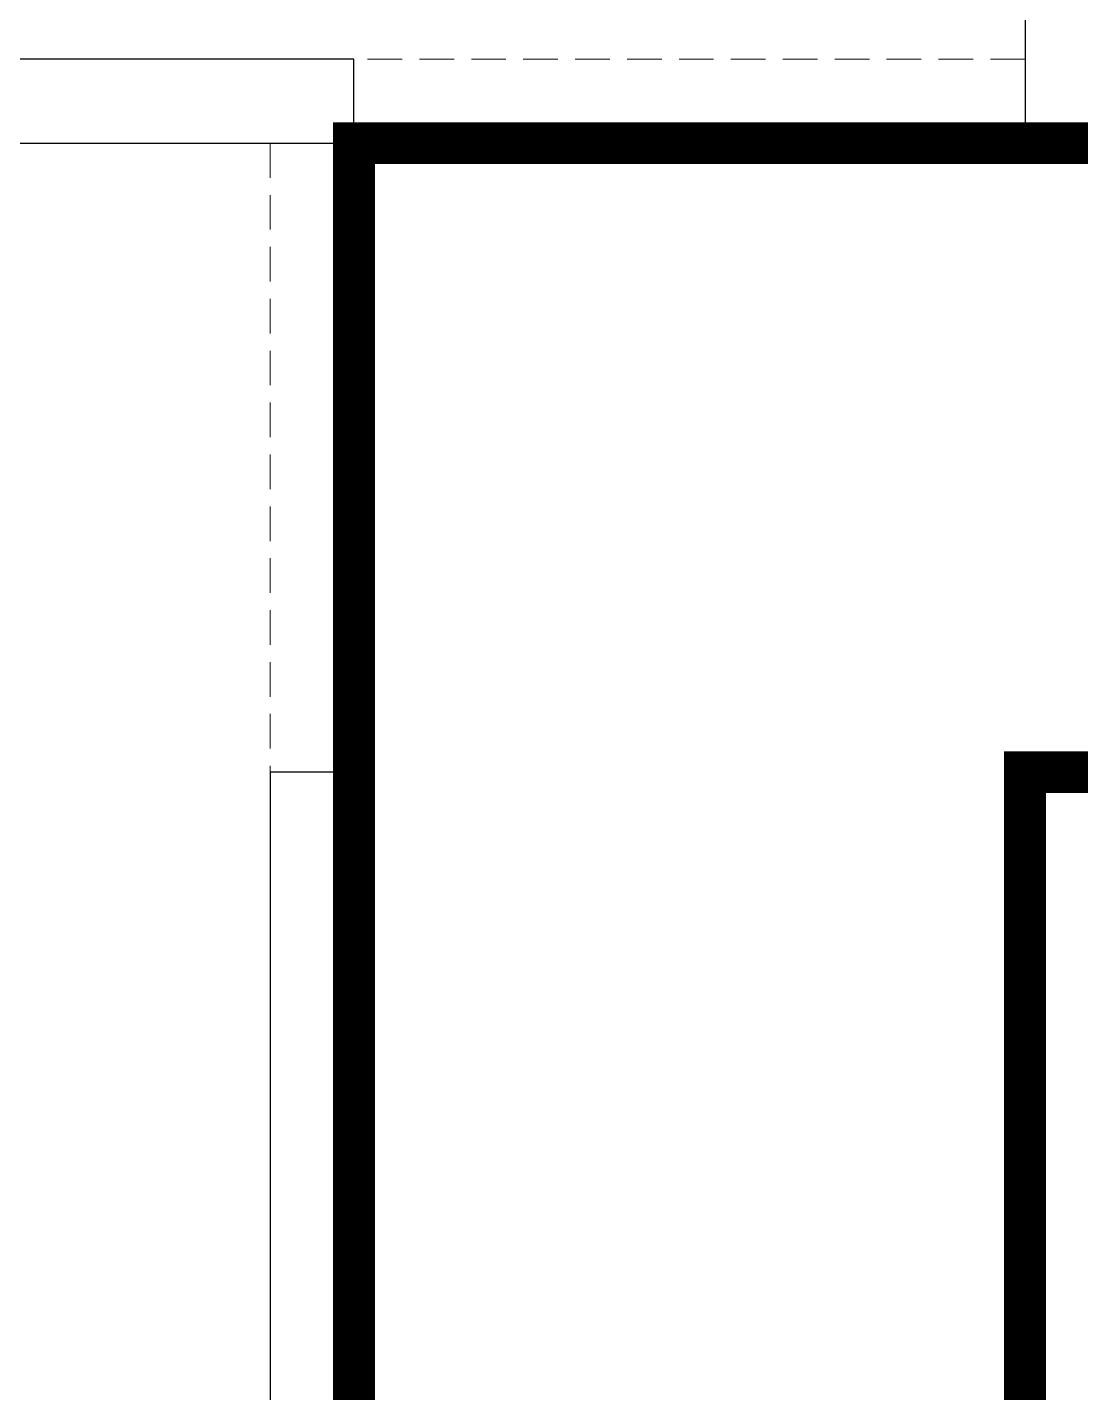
# Model space of a CAD drawing. Header units: feet. Extents: x 3247781 to 3254843, y -5730198 to -5713034.
# Drawn here: x 3249222 to 3250477, y -5716481 to -5714853 of the extents above; entities that cross this region are included whole.
import ezdxf

# ---------------------------------------------------------------- set-up
doc = ezdxf.new("R2010")
doc.units = ezdxf.units.FT
doc.header["$LTSCALE"] = 33
doc.header["$MEASUREMENT"] = 0
doc.linetypes.add('a_p6_plan_L18$0$HIDDEN', pattern=[0.375, 0.25, -0.125])
doc.linetypes.add('ACAD_ISO03W100', pattern=[30, 12, -18])
for name, color, linetype, lineweight in [('LENS-PARTITION', 21, 'Continuous', 25), ('LENS_CURTAIN', 5, 'a_p6_plan_L18$0$HIDDEN', 9), ('LK-TILES FINISH', 251, 'Continuous', 5)]:
    doc.layers.add(name, color=color, linetype=linetype, lineweight=lineweight)

msp = doc.modelspace()

# ---------------------------------------------------------------- linework, layer by layer
at = {"layer": 'LENS-PARTITION'}
for points in [[(3250411.2, -5714991.3), (3250511.2, -5714991.3), (3250511.2, -5713186.3), (3250411.2, -5713186.3)], [(3249611.2, -5714891.3), (3248011.2, -5714891.3), (3248011.2, -5714991.3), (3249611.2, -5714991.3)], [(3249511.2, -5717465.9), (3249611.2, -5717465.9), (3249611.2, -5715741.3), (3249511.2, -5715741.3)], [(3250411.2, -5717561.3), (3250511.2, -5717561.3), (3250511.2, -5715741.3), (3250411.2, -5715741.3)]]:
    msp.add_lwpolyline(points, close=True, dxfattribs=at)
at = {"layer": 'LENS_CURTAIN', "ltscale": 5}
for points in [[(3249611.2, -5714991.3), (3250411.2, -5714991.3), (3250411.2, -5714891.3), (3249611.2, -5714891.3)], [(3249611.2, -5715741.3), (3249611.2, -5714991.3), (3249511.2, -5714991.3), (3249511.2, -5715741.3)]]:
    msp.add_lwpolyline(points, close=True, dxfattribs=at)
at = {"layer": 'LK-TILES FINISH', "color": 212, "linetype": 'ACAD_ISO03W100', "ltscale": 0.05, "const_width": 50}
msp.add_lwpolyline([(3251311.2, -5714991.3), (3249611.2, -5714991.3), (3249611.2, -5717465.9), (3250411.2, -5717465.9), (3250411.2, -5715741.3), (3251311.2, -5715741.3)], dxfattribs=at)

doc.saveas('drawing.dxf')
